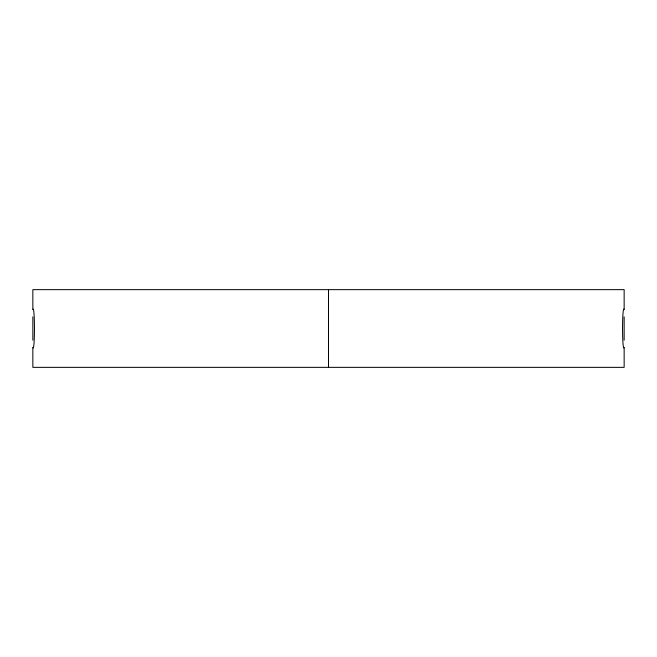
<?xml version="1.0" encoding="UTF-8"?>
<svg xmlns="http://www.w3.org/2000/svg" width="657" height="657" viewBox="0 0 657 657"><rect width="100%" height="100%" fill="white"/><g stroke="black" fill="none" stroke-linecap="round" stroke-linejoin="round"><path stroke-width="0.99" d="M624.15 309.077L624.15 289.647L32.85 289.647L32.85 309.077M624.15 316.846L624.15 340.154M624.15 347.923L624.15 367.353L32.85 367.353L32.85 347.923M328.5 289.647L328.5 367.353M32.85 316.846L32.85 340.154M32.858 309.661A19.406 1.281 90 0 1 34.451 328.5A19.406 1.281 90 0 1 32.858 347.339M624.142 347.339A19.406 1.281 90 0 1 622.549 328.5A19.406 1.281 90 0 1 624.142 309.661"/></g></svg>
